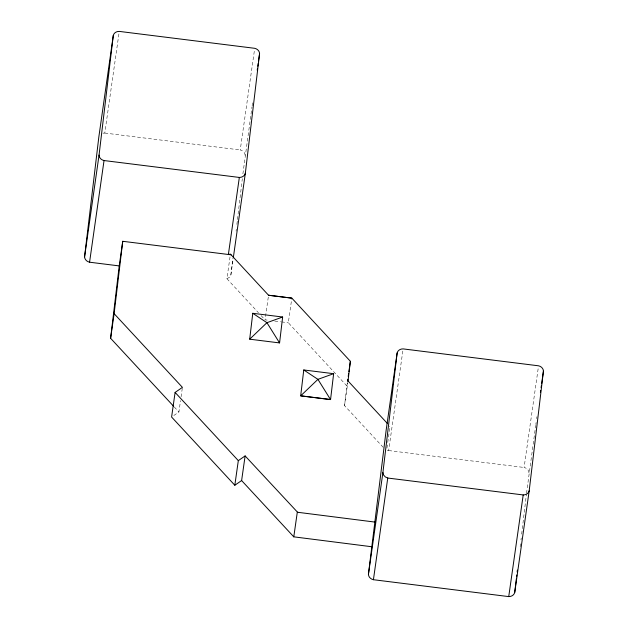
<?xml version="1.0" encoding="UTF-8"?>
<svg xmlns="http://www.w3.org/2000/svg" width="628" height="628" viewBox="0 0 628 628"><rect width="100%" height="100%" fill="white"/><g stroke="black" fill="none" stroke-linecap="round" stroke-linejoin="round"><path stroke-width="0.47" stroke-dasharray="3.14 2.35" d="M230.021 256.93L226.92 278.714L229.707 277.121L230.869 274.954L232.831 258.422M236.073 231.19L236.309 229.251M236.882 224.384L237.345 220.499M237.463 219.525L242.322 178.674M242.903 173.815L251.993 106.925M383.198 447.324L344.529 405.602L347.41 382.13M520.165 546.753L520.51 543.832M520.973 539.947L521.209 538M521.672 534.114L526.413 494.236M526.531 493.263L535.715 425.399M102.968 133.238A6.139 5.322 8.1 0 1 104.797 133.058L118.99 33.339M173.799 415.524L178.917 411.984L180.534 400.625M181.076 396.841L182.285 388.316M245.101 155.336A6.139 5.322 8.1 0 0 240.241 149.966L254.576 49.274M252.126 105.959L252.817 101.116M230.869 274.954L233.208 258.501M268.282 297.13L265.047 319.848L268.925 320.335M346.868 385.922L288.323 322.753L291.824 298.143M344.529 405.602L347.755 382.876M386.934 448.078L387.609 443.344M387.743 442.402L390.035 426.302L389.478 426.396M387.24 450.802L388.661 450.559L403.129 348.901M528.957 472.837A6.139 5.322 8.1 0 0 524.097 467.468L538.29 367.749M535.849 424.434L536.124 422.495M536.673 418.625L536.948 416.686M104.797 133.058L240.241 149.966M274.742 321.065L280.567 321.787M281.532 321.905L288.323 322.753M388.661 450.559L524.097 467.468M226.92 278.714L258.469 312.76M261.099 315.594L264.388 319.142M174.278 406.975L178.917 411.984"/><path stroke-width="0.94" d="M231.088 254.819L122.735 241.293L119.226 265.911L89.569 262.206A6.28 5.44 8.1 0 1 84.576 256.821L98.824 137.077L113.291 35.419A6.139 5.322 8.1 0 1 119.265 31.4L254.709 48.309A6.139 5.322 8.1 0 1 259.568 53.678L245.336 173.304L233.341 257.535M113.291 35.419L99.043 155.163A6.28 5.44 8.1 0 0 104.036 160.548L239.339 177.441A6.28 5.44 8.1 0 0 245.336 173.304M173.611 406.261L110.614 338.296L119.226 265.911M110.614 338.296L114.115 313.678L122.735 241.278M252.77 313.294L249.693 339.191L279.57 342.919L282.647 317.022L252.77 313.294L266.939 322.69L279.531 342.864M333.633 373.691L330.556 399.589L300.679 395.86L303.764 369.963L333.633 373.691L317.925 379.351L300.726 395.813L330.524 399.534L317.925 379.351L303.795 369.986M348.03 380.984L350.369 361.288L291.824 298.127L268.549 295.239L230.421 254.089L228.38 254.466L239.339 177.441M368.432 574.322L386.181 429.968L397.147 352.92A6.139 5.322 8.1 0 1 403.129 348.901L538.573 365.81A6.139 5.322 8.1 0 1 543.424 371.179L529.192 490.806L514.725 592.463A6.28 5.44 8.1 0 1 508.735 596.6L373.425 579.707A6.28 5.44 8.1 0 1 368.432 574.322L382.915 472.546M397.147 352.92L382.899 472.664L383.582 475.035L385.364 476.958L387.892 478.057L523.202 494.942A6.28 5.44 8.1 0 0 529.192 490.806M387.759 477.994L373.425 579.707M514.725 592.463L516.342 578.843M516.577 576.904L516.805 574.958M517.158 572.037L517.386 570.091M84.576 256.821L99.051 155.045M89.569 262.206L104.036 160.548M257.229 70.14L257.504 68.201M257.778 66.262L258.194 63.357M258.469 61.426L259.568 53.678M114.115 313.662L182.426 387.374L175.102 392.429L171.601 417.039L234.817 485.248L238.318 460.63L245.124 455.92L297.743 512.448M234.817 485.248L241.615 480.553L245.116 455.936M371.713 546.737L293.786 536.838L297.295 512.228L375.214 522.119M347.543 381.188L347.81 379.288M348.218 376.455L348.619 373.613M348.885 371.721L350.369 361.304M508.735 596.6L523.202 494.942M540.394 392.484L540.669 390.545M541.085 387.641L541.36 385.702M541.634 383.771L543.424 371.179M249.74 339.144L266.939 322.69L282.608 317.038M268.549 295.239L291.824 298.143M348.03 380.968L387.366 423.429M175.102 392.414L238.318 460.63M241.615 480.553L293.786 536.838"/></g></svg>
